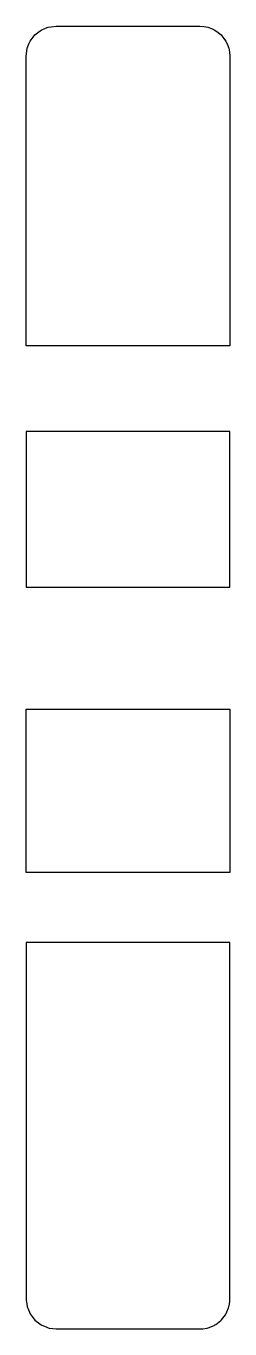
# Model space of a CAD drawing. Header units: metres. Extents: x 2.4 to 16, y -16 to 71.
import ezdxf

# ---------------------------------------------------------------- set-up
doc = ezdxf.new("R2010")
doc.units = ezdxf.units.M

msp = doc.modelspace()

# ---------------------------------------------------------------- linework, layer by layer
for p, q in [((2.986, 70.414), (3.247, 70.615)), ((3.247, 70.615), (3.4, 70.732)), ((3.4, 70.732), (3.704, 70.858)), ((3.704, 70.858), (3.882, 70.932)), ((3.882, 70.932), (4.074, 70.957)), ((4.074, 70.957), (4.4, 71)), ((4.4, 71), (10.289, 71)), ((10.289, 71), (13.315, 71)), ((13.315, 71), (14, 71)), ((14, 71), (14.27, 70.964)), ((14.27, 70.964), (14.518, 70.932)), ((14.518, 70.932), (14.77, 70.827)), ((14.77, 70.827), (15, 70.732)), ((15, 70.732), (15.216, 70.566)), ((15.216, 70.566), (15.414, 70.414)), ((2.468, 69.518), (2.594, 69.822)), ((2.594, 69.822), (2.668, 70)), ((2.668, 70), (2.868, 70.261)), ((2.868, 70.261), (2.986, 70.414)), ((15.414, 70.414), (15.58, 70.198)), ((15.58, 70.198), (15.732, 70)), ((15.732, 70), (15.836, 69.748)), ((15.836, 69.748), (15.932, 69.518)), ((2.4, 69), (2.443, 69.326)), ((2.4, 65.896), (2.4, 69)), ((2.443, 69.326), (2.468, 69.518)), ((15.932, 69.518), (15.964, 69.27)), ((15.964, 69.27), (16, 69)), ((16, 69), (16, 66.241)), ((16, 69), (16, 69)), ((16, 66.241), (16, 65.781)), ((2.4, 65.632), (2.4, 65.896)), ((2.4, 65.335), (2.4, 65.632)), ((2.4, 65.032), (2.4, 65.335)), ((16, 65.781), (16, 65.289)), ((16, 65.289), (16, 64.81)), ((2.4, 51.846), (2.4, 65.032)), ((16, 64.81), (16, 52.119)), ((2.4, 51.79), (2.4, 51.846)), ((2.4, 51.721), (2.4, 51.79)), ((2.4, 51.648), (2.4, 51.721)), ((2.4, 51.579), (2.4, 51.648)), ((2.4, 51.521), (2.4, 51.579)), ((2.4, 50.968), (2.4, 51.521)), ((16, 52.119), (16, 51.995)), ((16, 51.995), (16, 51.848)), ((16, 51.848), (16, 49.643)), ((2.4, 49.643), (2.4, 50.968)), ((11.379, 49.643), (2.4, 49.643)), ((16, 49.643), (11.379, 49.643)), ((7.021, 43.926), (2.4, 43.926)), ((2.4, 43.926), (2.4, 42.321)), ((16, 43.926), (7.021, 43.926)), ((16, 40.983), (16, 43.926)), ((2.4, 42.321), (2.4, 40.983)), ((2.4, 40.983), (2.4, 38.003)), ((16, 35.098), (16, 40.983)), ((2.4, 38.003), (2.4, 34.055)), ((16, 34.055), (16, 35.098)), ((2.4, 34.055), (2.4, 33.818)), ((16, 33.533), (16, 34.055)), ((2.4, 33.818), (2.4, 33.533)), ((2.4, 33.533), (3.219, 33.533)), ((3.219, 33.533), (16, 33.533)), ((16, 33.533), (16, 33.533)), ((2.4, 25.163), (2.4, 25.395)), ((2.4, 25.395), (15.181, 25.395)), ((15.181, 25.395), (16, 25.395)), ((16, 25.395), (16, 24.873)), ((2.4, 24.873), (2.4, 25.163)), ((2.4, 21.029), (2.4, 24.873)), ((16, 24.873), (16, 18.467)), ((16, 24.873), (16, 24.873)), ((2.4, 18.467), (2.4, 21.029)), ((2.4, 16.655), (2.4, 18.467)), ((16, 18.467), (16, 14.481)), ((2.4, 14.481), (2.4, 16.655)), ((8.659, 14.481), (2.4, 14.481)), ((16, 14.481), (8.659, 14.481)), ((9.741, 9.806), (2.4, 9.806)), ((2.4, 9.806), (2.4, 8.013)), ((16, 9.806), (9.741, 9.806)), ((16, 7.703), (16, 9.806)), ((2.4, 8.013), (2.4, 7.507)), ((2.4, 7.507), (2.4, 7.481)), ((2.4, 7.481), (2.4, 0.795)), ((16, 4.903), (16, 7.703)), ((16, -6.503), (16, 4.903)), ((2.4, 0.795), (2.4, 0.392)), ((2.4, 0.392), (2.4, 0.02)), ((2.4, 0.02), (2.4, -0.286)), ((2.4, -0.286), (2.4, -6.191)), ((2.4, -6.191), (2.4, -6.652)), ((2.4, -6.652), (2.4, -6.807)), ((2.4, -6.807), (2.4, -13.974)), ((16, -7.156), (16, -6.503)), ((16, -7.87), (16, -7.156)), ((16, -8.587), (16, -7.87)), ((16, -8.658), (16, -8.587)), ((16, -8.726), (16, -8.658)), ((16, -9.403), (16, -8.726)), ((16, -9.471), (16, -9.403)), ((16, -10.068), (16, -9.471)), ((16, -10.559), (16, -10.068)), ((16, -10.068), (16, -10.068)), ((16, -14), (16, -10.559)), ((2.4, -13.974), (2.4, -14)), ((2.4, -14), (2.406, -14.096)), ((2.406, -14.096), (2.441, -14.314)), ((2.441, -14.314), (2.468, -14.518)), ((2.468, -14.518), (2.511, -14.621)), ((2.511, -14.621), (2.668, -15)), ((15.743, -14.979), (15.903, -14.593)), ((15.903, -14.593), (15.934, -14.508)), ((15.934, -14.508), (15.943, -14.459)), ((15.943, -14.459), (15.967, -14.335)), ((15.967, -14.335), (15.991, -14.154)), ((15.991, -14.154), (16, -14)), ((2.668, -15), (2.736, -15.088)), ((2.736, -15.088), (2.986, -15.414)), ((2.986, -15.414), (3.312, -15.665)), ((15.056, -15.693), (15.393, -15.434)), ((15.393, -15.434), (15.443, -15.382)), ((15.443, -15.382), (15.699, -15.048)), ((15.699, -15.048), (15.743, -14.979)), ((3.312, -15.665), (3.401, -15.733)), ((3.401, -15.733), (3.78, -15.889)), ((3.78, -15.889), (3.882, -15.932)), ((3.882, -15.932), (3.944, -15.94)), ((3.944, -15.94), (4.181, -15.978)), ((4.181, -15.978), (4.4, -16)), ((4.4, -16), (9.992, -16)), ((9.992, -16), (14, -16)), ((14, -16), (14.196, -15.983)), ((14.196, -15.983), (14.486, -15.939)), ((14.486, -15.939), (14.544, -15.924)), ((14.544, -15.924), (14.941, -15.76)), ((14.941, -15.76), (14.999, -15.733)), ((14.999, -15.733), (15.056, -15.693))]:
    msp.add_line(p, q)

doc.saveas('drawing.dxf')
